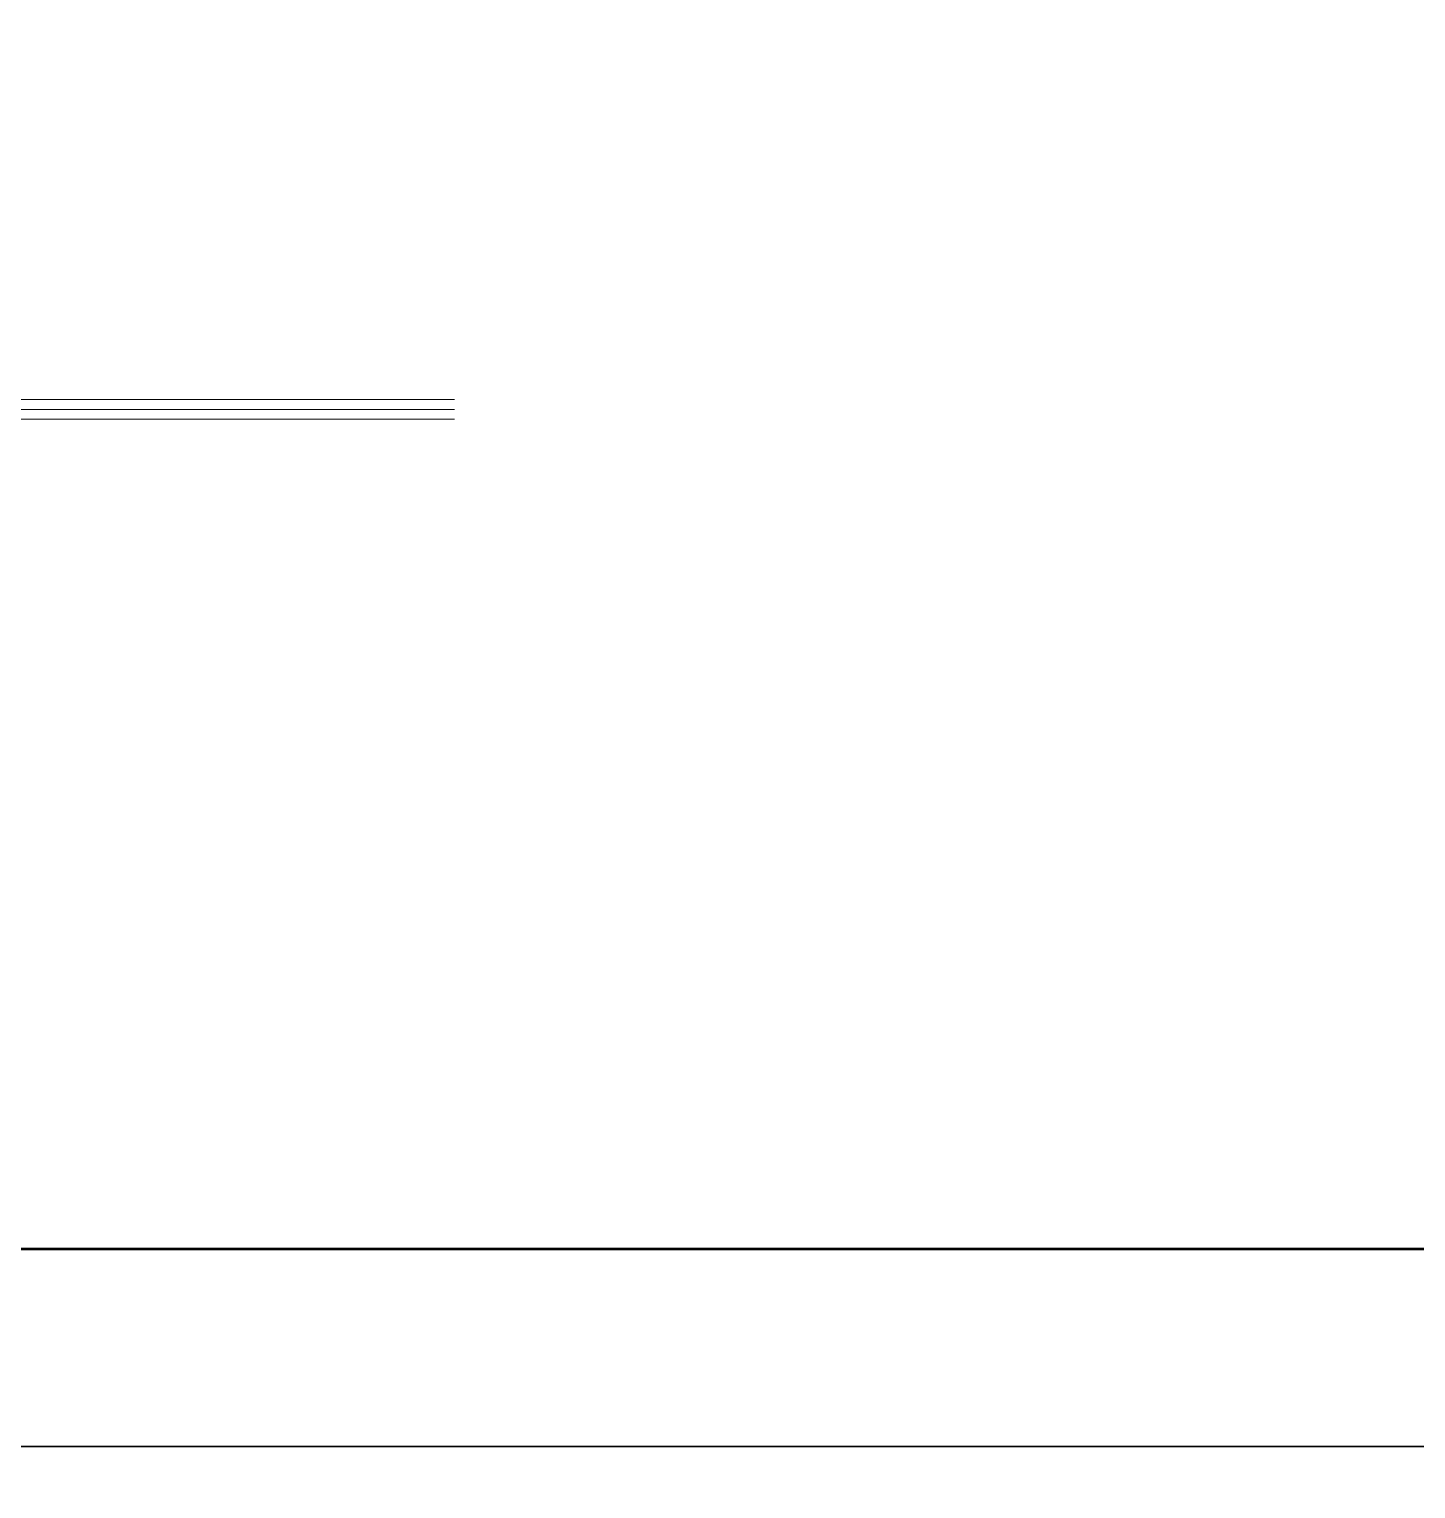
# Model space of a CAD drawing. Header units: centimetres. Extents: x -377343 to 693706, y 194584 to 813780.
# Drawn here: x 152912.2 to 153287.9, y 497714.3 to 498109.7 of the extents above; entities that cross this region are included whole.
import ezdxf

# ---------------------------------------------------------------- set-up
doc = ezdxf.new("R2010")
doc.units = ezdxf.units.CM
doc.layers.add('Legenda', color=252, linetype='Continuous', lineweight=20)
doc.layers.add('PIPA', color=11, linetype='Continuous')
doc.layers.add('TEXT', color=7, linetype='Continuous')

msp = doc.modelspace()

# ---------------------------------------------------------------- linework, layer by layer
at = {"layer": 'Legenda', "color": 5, "lineweight": 30}
msp.add_lwpolyline([(150980.973, 500636.246), (155154.212, 500636.246), (155154.212, 497725.679), (150980.973, 497725.679)], close=True, dxfattribs=at)
at = {"layer": 'Legenda', "color": 1, "lineweight": 50}
msp.add_lwpolyline([(151034.476, 500582.743), (154405.169, 500582.743), (154405.169, 497779.182), (151034.476, 497779.182)], close=True, dxfattribs=at)
at = {"layer": 'PIPA', "lineweight": 35, "extrusion": (0, 0.816497, 0.57735), "elevation": 193451.324}
msp.add_lwpolyline([(-421704.212, -325591.681), (-159560.265, -63447.734), (377343.333, -600351.331), (-158232.47, -1135927.133), (-693706.405, -600453.199), (-454216.825, -360963.619)], dxfattribs=at)
at = {"layer": 'TEXT', "color": 2, "linetype": 'Continuous', "lineweight": 9}
for p, q in [((152596.256, 498009.366), (153027.38, 498009.366)), ((152596.256, 498003.991), (153027.38, 498003.991))]:
    msp.add_line(p, q, dxfattribs=at)
at = {"layer": 'TEXT', "color": 2, "linetype": 'Continuous', "lineweight": 15}
msp.add_line((152605.703, 498006.678), (153027.38, 498006.678), dxfattribs=at)

doc.saveas('drawing.dxf')
